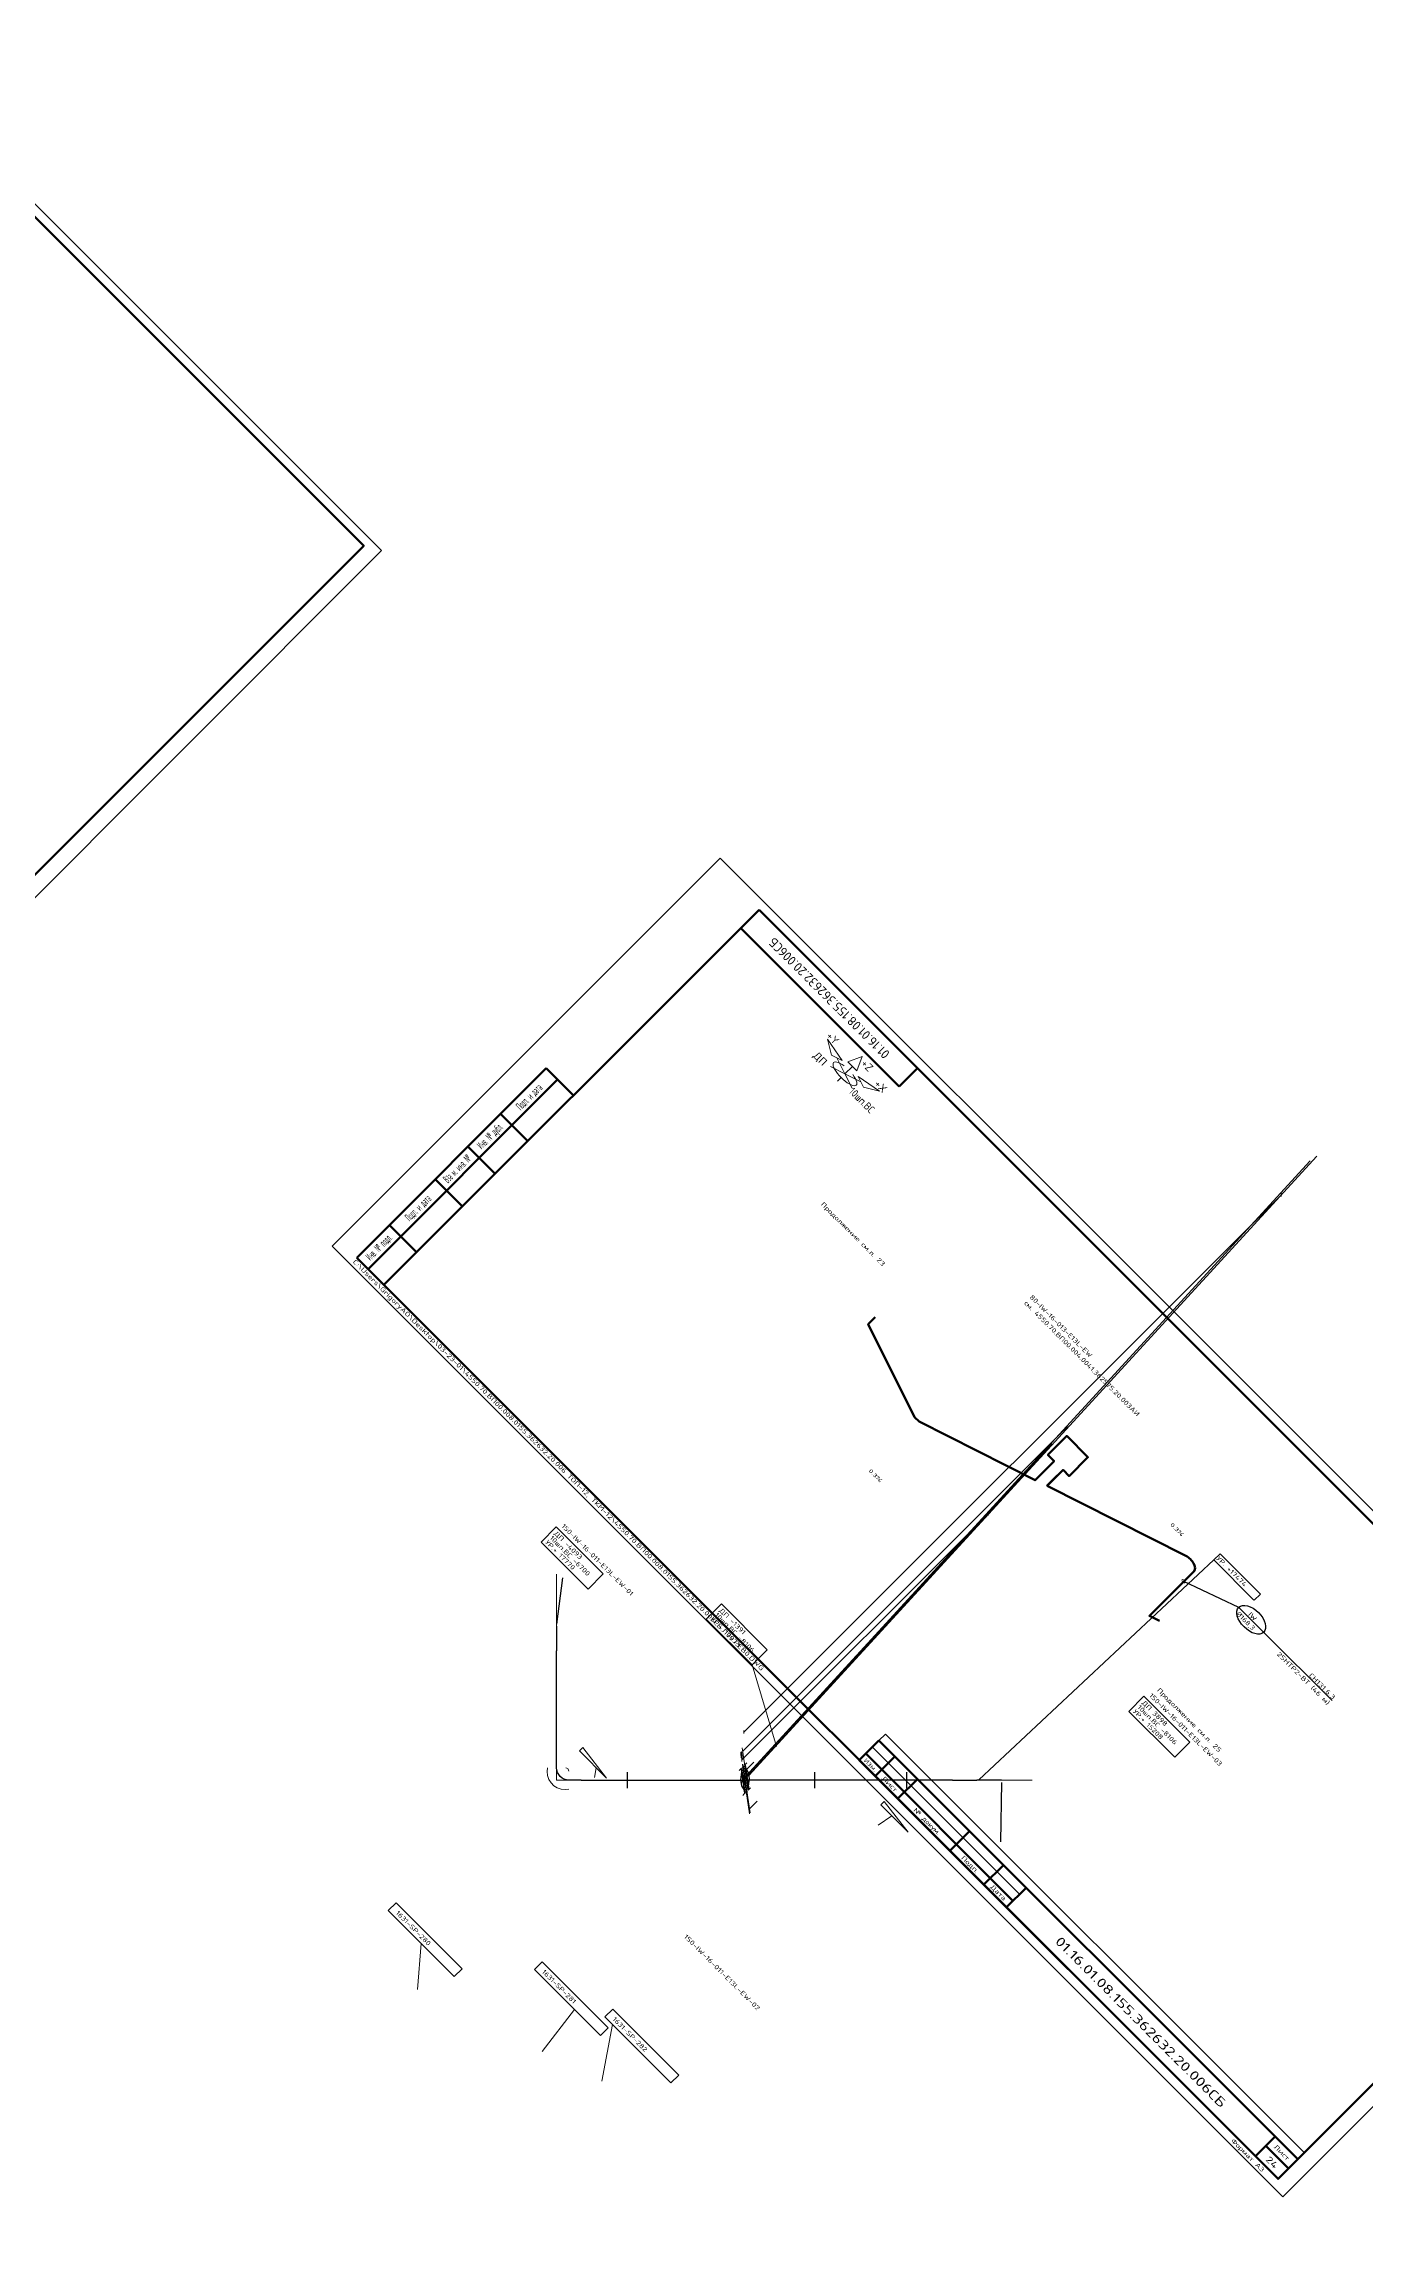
# Model space of a CAD drawing. Header units: millimetres. Extents: x -1501 to 8157, y -8271 to 1386.
# Drawn here: x 1002 to 1414, y -1939 to -1254 of the extents above; entities that cross this region are included whole.
import ezdxf
from ezdxf import colors
from ezdxf.entities.mleader import LeaderData, LeaderLine
from ezdxf.enums import TextEntityAlignment as Align
from ezdxf.math import Vec2, Vec3

# ---------------------------------------------------------------- set-up
doc = ezdxf.new("R2010")
doc.units = ezdxf.units.MM
doc.header["$MEASUREMENT"] = 0
for name, color, linetype, lineweight in [('--TEXT--', 7, 'Continuous', 25), ('OFORMLENIE', 7, 'Continuous', 25), ('подложка', 253, 'Continuous', 13), ('СН', 1, 'Continuous', 50)]:
    doc.layers.add(name, color=color, linetype=linetype, lineweight=lineweight)
doc.layers.add('непечат', color=2, linetype='Continuous', plot=False)
doc.layers.add('Построение', color=7, linetype='Continuous')
doc.styles.add('GOST 2.304', font='CS_Gost2304.shx')
doc.styles.add('GOST_2.304', font='CS_Gost2304.shx', dxfattribs={"height": 2.5})
doc.styles.add('GOST_2.304_07', font='CS_Gost2304.shx', dxfattribs={"width": 0.7})
doc.styles.add('GOST_2.304_09', font='CS_Gost2304.shx', dxfattribs={"width": 0.9})
doc.styles.add('Style-CS_Gost2304', font='CS_Gost2304.shx')
doc.styles.add('TNR_30', font='times.ttf', dxfattribs={"height": 3})

# ---------------------------------------------------------------- blocks, each defined once
blk = doc.blocks.new('TerminatorOpen_0.4')
at = {"color": 0, "linetype": 'ByBlock', "lineweight": -2}
for q in [(-1, 0.2), (-1, 0), (-1, -0.2)]:
    blk.add_line((0, 0), q, dxfattribs=at)
blk = doc.blocks.new('_DotSmall')
at = {"color": 0, "linetype": 'ByBlock', "const_width": 0.5}
blk.add_lwpolyline([(-0.0625, 0, 1), (0.0625, 0, 1)], format="xyb", close=True, dxfattribs=at)
blk = doc.blocks.new('*U21')
at = {"color": 0, "linetype": 'ByBlock', "lineweight": -2}
blk.add_lwpolyline([(420, 297), (0, 297), (0, 0), (420, 0)], close=True, dxfattribs=at)
at = {"color": 0, "linetype": 'ByBlock', "lineweight": 50}
blk.add_lwpolyline([(20, 292), (415, 292), (415, 5), (20, 5)], close=True, dxfattribs=at)
at = {"color": 0, "linetype": 'ByBlock', "lineweight": -2, "style": 'GOST_2.304'}
blk.add_text('Формат А3', height=2.5, dxfattribs=at).set_placement((410, 2.5), align=Align.MIDDLE_RIGHT)
at = {"color": 0, "linetype": 'ByBlock', "lineweight": -2, "insert": (8, 2.5), "char_height": 2.5, "attachment_point": 4, "style": 'GOST_2.304'}
blk.add_mtext('C:\\\\Users\\\\GrigoryAO\\\\Desktop\\\\03-23-01\\\\4550.70.ВП00.008.0155.362632.20.006 ТОП-12, ТКМ-12\\\\4550.70.ВП00.008.0155.362632.20.006СБ.Л00.РЕВ0.DWG', dxfattribs=at)
at = {"color": 0, "linetype": 'ByBlock', "lineweight": -2, "style": 'TNR_30'}
blk.add_attdef('ВЕРХНИЙ_НОМЕР_ЛИСТА', text='', height=3, dxfattribs=at).set_placement((410, 287), align=Align.MIDDLE_CENTER)
blk = doc.blocks.new('ST_Left')
at = {"color": 0, "linetype": 'ByBlock', "lineweight": 50}
for p, q in [((8, 150), (8, 5)), ((20, 150), (8, 150)), ((13, 5), (13, 150)), ((8, 115), (20, 115)), ((8, 90), (20, 90)), ((20, 65), (8, 65)), ((20, 30), (8, 30)), ((8, 5), (20, 5))]:
    blk.add_line(p, q, dxfattribs=at)
at = {"color": 0, "linetype": 'ByBlock', "lineweight": -2, "style": 'GOST_2.304'}
for s, p in [('Подп. и дата', (10.5, 132.5)), ('Инв. № дубл.', (10.5, 102.5)), ('Вза м. инв. №', (10.5, 77.5)), ('Подп. и дата', (10.5, 47.5)), ('Инв. № подл.', (10.5, 17.5))]:
    blk.add_text(s, height=2.5, rotation=90, dxfattribs=at).set_placement(p, align=Align.MIDDLE_CENTER)
at = {"color": 0, "linetype": 'ByBlock', "lineweight": -2, "style": 'GOST_2.304', "flags": 8}
for tag, p in [('ДУБЛ_ДАТА', (16.5, 141.25)), ('НОМЕР_ДУБЛ', (16.5, 102.5)), ('ВЗАМ_ИНВ', (16.5, 77.5)), ('ИНВ_ДАТА', (16.5, 56.25)), ('ИНВ_НОМЕР', (16.5, 17.5))]:
    blk.add_attdef(tag, text='', height=2.5, rotation=90, dxfattribs=at).set_placement(p, align=Align.MIDDLE_CENTER)
blk = doc.blocks.new('ST_2a_dyn')
at = {"color": 0, "linetype": 'ByBlock', "lineweight": 50, "extrusion": (0, 1, 0)}
for p, q in [((-185, 15), (0, 15)), ((-10, 8), (0, 8)), ((-185, 5), (-120, 5)), ((-185, 0), (0, 0))]:
    blk.add_line(p, q, dxfattribs=at)
at = {"color": 0, "linetype": 'ByBlock', "lineweight": 50, "extrusion": (1, 0, 0)}
for p, q in [((-185, 0), (-185, 15)), ((-178, 15), (-178, 0)), ((-168, 15), (-168, 0)), ((-145, 15), (-145, 0)), ((-130, 15), (-130, 0)), ((-120, 0), (-120, 15)), ((-10, 0), (-10, 15))]:
    blk.add_line(p, q, dxfattribs=at)
at = {"color": 0, "linetype": 'ByBlock', "lineweight": 50}
blk.add_line((0, 15), (0, 0), dxfattribs=at)
at = {"color": 0, "linetype": 'ByBlock', "lineweight": -2, "extrusion": (0, 1, 0)}
blk.add_line((-185, 10), (-120, 10), dxfattribs=at)
at = {"color": 0, "linetype": 'ByBlock', "lineweight": -2, "style": 'GOST_2.304'}
for s, p in [('Лист', (-5, 11.5)), ('Лист', (-173, 2.5)), ('Подп.', (-137.5, 2.5)), ('Дата', (-125, 2.5))]:
    blk.add_text(s, height=2.5, dxfattribs=at).set_placement(p, align=Align.MIDDLE_CENTER)
at = {"color": 0, "linetype": 'ByBlock', "lineweight": -2, "width": 0.9}
for s, style, p in [('Изм.', 'GOST_2.304', (-181.5, 2.5)), ('№ докум.', 'GOST_2.304_09', (-156.5, 2.5))]:
    blk.add_text(s, height=2.5, dxfattribs=dict(at, style=style)).set_placement(p, align=Align.MIDDLE_CENTER)
at = {"color": 0, "linetype": 'ByBlock', "lineweight": -2}
for tag, height, style, flags, p in [('ИЗМ_2', 2.5, 'GOST_2.304', 12, (-181.5, 12.5)), ('ЛИСТ_2', 2.5, 'GOST_2.304', 12, (-173, 12.5)), ('N_ДОК_2', 2.5, 'GOST_2.304_09', 12, (-156.5, 12.5)), ('ИЗМ_1', 2.5, 'GOST_2.304', 12, (-181.5, 7.5)), ('ЛИСТ_1', 2.5, 'GOST_2.304', 12, (-173, 7.5)), ('N_ДОК_1', 2.5, 'GOST_2.304_09', 12, (-156.5, 7.5)), ('ШИФР', 5, 'GOST_2.304', 4, (-65, 7.5)), ('LIST', 3.5, 'GOST_2.304', 4, (-5, 4))]:
    blk.add_attdef(tag, text='', height=height, dxfattribs=dict(at, style=style, flags=flags)).set_placement(p, align=Align.MIDDLE_CENTER)
at = {"color": 0, "linetype": 'ByBlock', "lineweight": -2, "style": 'GOST_2.304_07', "width": 0.7, "flags": 12}
for tag, p in [('ДАТА_2', (-125, 12.5)), ('ДАТА_1', (-125, 7.5))]:
    blk.add_attdef(tag, text='', height=2.5, dxfattribs=at).set_placement(p, align=Align.MIDDLE_CENTER)
blk = doc.blocks.new('ST_Top')
at = {"color": 0, "linetype": 'ByBlock', "lineweight": 50}
blk.add_line((70, 0), (70, -14), dxfattribs=at)
at = {"color": 0, "linetype": 'ByBlock', "lineweight": 50, "extrusion": (0, 1, 0)}
blk.add_line((0, -14), (70, -14), dxfattribs=at)
at = {"color": 0, "linetype": 'ByBlock', "lineweight": -2, "style": 'GOST_2.304', "width": 0.7, "flags": 4}
blk.add_attdef('ШИФР', text='', height=5, rotation=180, dxfattribs=at).set_placement((35, -7), align=Align.MIDDLE_CENTER)

msp = doc.modelspace()

# ---------------------------------------------------------------- hatches: boundary and pattern name
at = {"layer": 'подложка', "extrusion": (1, 3.92523e-17, 1.17757e-16)}
h = msp.add_hatch(color=252, dxfattribs=at)
edge = h.paths.add_edge_path()
edge.add_arc((-1748.56, -301.36), 1, -90, 270)
h = msp.add_hatch(color=252, dxfattribs=at)
edge = h.paths.add_edge_path()
edge.add_arc((-1756.22, -309.03), 1, 180, 540)
at = {"layer": 'подложка', "extrusion": (-1, -3.92523e-17, -1.17757e-16)}
msp.add_hatch(color=252, dxfattribs=at).paths.add_polyline_path([(1767.68, -310.46), (1773.44, -309.03), (1767.68, -307.59)])
h = msp.add_hatch(color=252, dxfattribs=at)
edge = h.paths.add_edge_path()
edge.add_arc((1788.98, -309.03), 1, 180, 540)
at = {"layer": 'подложка', "extrusion": (0.935841, 1.94289e-16, -0.352422)}
h = msp.add_hatch(color=252, dxfattribs=at)
edge = h.paths.add_edge_path()
edge.add_arc((-1794.41, 150.04), 1, -90, 270)
at = {"layer": 'подложка', "extrusion": (-1.96262e-16, -1, 3.92523e-17)}
h = msp.add_hatch(color=252, dxfattribs=at)
edge = h.paths.add_edge_path()
edge.add_arc((1169.59, -309.03), 1, 180, 540)
for points in [[(1193.42, -310.46), (1199.17, -309.03), (1193.42, -307.59)], [(1251.87, -310.46), (1257.63, -309.03), (1251.87, -307.59)]]:
    msp.add_hatch(color=252, dxfattribs=at).paths.add_polyline_path(points)
h = msp.add_hatch(color=252, dxfattribs=at)
edge = h.paths.add_edge_path()
edge.add_arc((1212.71, -309.03), 1, 180, 540)
at = {"layer": 'подложка', "extrusion": (-0.971431, -0.103053, 0.21378)}
h = msp.add_hatch(color=252, dxfattribs=at)
edge = h.paths.add_edge_path()
edge.add_arc((1916.13, -62.79), 1, 99.58233, 459.58233)
at = {"layer": 'подложка', "extrusion": (1.96262e-16, 1, -3.92523e-17)}
h = msp.add_hatch(color=252, dxfattribs=at)
edge = h.paths.add_edge_path()
edge.add_arc((-1228.04, -309.03), 1, 180, 540)
h = msp.add_hatch(color=252, dxfattribs=at)
edge = h.paths.add_edge_path()
edge.add_arc((-1285.54, -309.03), 1, 180, 540)
msp.add_hatch(color=252, dxfattribs=at).paths.add_polyline_path([(-1294.64, -335.48), (-1293.21, -341.23), (-1291.77, -335.48)])
at = {"layer": 'подложка', "extrusion": (-1.96262e-16, -1, 3.92523e-17)}
h = msp.add_hatch(color=252, dxfattribs=at)
edge = h.paths.add_edge_path()
edge.add_arc((1293.21, -316.69), 1, -90, 270)
at = {"layer": 'подложка', "extrusion": (1.96262e-16, 1, -3.92523e-17)}
h = msp.add_hatch(color=252, dxfattribs=at)
edge = h.paths.add_edge_path()
edge.add_arc((-1293.21, -350.35), 1, 90, 450)
at = {"layer": 'подложка', "extrusion": (-1.96262e-16, -1, 3.92523e-17)}
h = msp.add_hatch(color=252, dxfattribs=at)
edge = h.paths.add_edge_path()
edge.add_arc((1300.87, -358.02), 1, 180, 540)
at = {"layer": 'Построение', "linetype": 'Continuous', "lineweight": 30, "extrusion": (0.971431, 0.103053, -0.21378)}
h = msp.add_hatch(color=256, dxfattribs=at)
edge = h.paths.add_edge_path()
edge.add_arc((-1909.43, -57.61), 0.958, -99.58233, 260.41767)

# ---------------------------------------------------------------- linework, layer by layer
at = {"layer": '--TEXT--', "extrusion": (-0.57735, -0.57735, 0.57735)}
for p, q in [((1162.01, -1747.9, -300.61), (1163.88, -1733.49, -284.34)), ((1300.92, -1797.37, -358.7), (1300.53, -1815.93, -377.65))]:
    msp.add_line(p, q, dxfattribs=at)
msp.add_circle((2210.02, -457.18, -4.87), 5.51, dxfattribs=at)
at = {"layer": 'OFORMLENIE', "extrusion": (-0.57735, -0.57735, 0.57735)}
for q in [(1262.59, -1784.3, -521.7), (1395.49, -1913.11, -517.62)]:
    msp.add_line((1264.63, -1782.26, -517.62), q, dxfattribs=at)
at = {"layer": 'непечат', "color": 3, "extrusion": (-0.57735, -0.57735, 0.57735)}
msp.add_lwpolyline([(-1387.86, 992.34), (10962.33, 992.34), (10962.33, -1271.92), (-1387.86, -1271.92)], close=True, dxfattribs=at)
at = {"layer": 'подложка', "color": 252, "extrusion": (-0.57735, -0.57735, 0.57735)}
for p, q in [((1251.98, -1575.99, -340.86), (1247.48, -1573.74, -343.11)), ((1251.98, -1575.99, -340.86), (1249.48, -1570.99, -338.36)), ((1251.98, -1575.99, -340.86), (1254.32, -1573.66, -336.2)), ((1249.65, -1578.32, -345.53), (1250.82, -1577.16, -343.2)), ((1251.98, -1575.99, -340.86), (1254.23, -1580.49, -343.11)), ((1251.98, -1575.99, -340.86), (1256.98, -1578.49, -338.36)), ((1221.93, -1795.17, -276.18), (1399.35, -1601.75, -457.94)), ((1219.9, -1796.64, -308.55), (1397.32, -1603.22, -490.31)), ((1220.02, -1787.71, -281.23), (1321.52, -1686.22, -373.13)), ((1220.27, -1796.79, -284.48), (1316.74, -1691.62, -383.31)), ((1293.85, -1796.54, -308.27), (1367.17, -1727.87, -369.12)), ((1367.17, -1727.87, -369.12), (1369.15, -1725.91, -365.19)), ((1379.75, -1740.45, -369.12), (1367.17, -1727.87, -369.12)), ((1369.15, -1725.91, -365.19), (1381.75, -1738.51, -365.19)), ((1381.75, -1738.51, -365.19), (1379.78, -1740.48, -369.12)), ((1230.64, -1786.16, -283.8), (1222.98, -1760.66, -265.96)), ((1169.02, -1787.55, -304.81), (1170.1, -1786.46, -302.63)), ((1170.1, -1786.46, -302.63), (1177.5, -1796.03, -304.81)), ((1220.66, -1792.15, -280.49), (1219.86, -1786.6, -281.42)), ((1177.5, -1796.03, -304.81), (1169.02, -1787.55, -304.81)), ((1173.74, -1795.87, -308.41), (1174.26, -1792.79, -304.81)), ((1221.17, -1800.18, -282.02), (1222.17, -1807.16, -280.85)), ((1221.36, -1800, -281.09), (1222.33, -1806.83, -279.96)), ((1221.97, -1805.79, -281.08), (1224.51, -1803.26, -276.02)), ((1263.2, -1804.39, -287.59), (1264.28, -1803.3, -285.41)), ((1271.68, -1812.88, -287.59), (1263.2, -1804.39, -287.59)), ((1264.28, -1803.3, -285.41), (1271.68, -1812.88, -287.59)), ((1262.36, -1810.71, -293.28), (1266.6, -1807.8, -287.59)), ((1119.62, -1847.75, -226.17), (1118.51, -1862.02, -241.54)), ((1167.48, -1868.34, -198.9), (1157.4, -1881.45, -222.08)), ((1179.38, -1873.02, -191.68), (1176.03, -1890.66, -212.67))]:
    msp.add_line(p, q, dxfattribs=at)
at = {"layer": 'подложка', "color": 252, "extrusion": (-1, 5.55112e-17, -5.55112e-17)}
for p, q in [((1220.38, -1781.64, -310.46), (1388.24, -1613.86, -446.56)), ((1388.28, -1613.82, -446.6), (1388.28, -1613.32, -449.1)), ((1388.28, -1613.82, -446.6), (1388.28, -1613.82, -449.1)), ((1388.28, -1613.82, -446.6), (1388.28, -1614.32, -449.1)), ((1219.8, -1790.35, -307.68), (1296.68, -1713.49, -362.76)), ((1296.68, -1713.49, -362.76), (1296.68, -1712.99, -365.26)), ((1296.68, -1713.49, -362.76), (1296.68, -1713.49, -365.26)), ((1296.68, -1713.49, -362.76), (1296.68, -1713.99, -365.26)), ((1161.92, -1748.56, -309.03), (1161.92, -1732.31, -309.03)), ((1161.92, -1748.56, -301.36), (1161.92, -1732.31, -301.36)), ((1161.92, -1733.56, -306.53), (1161.92, -1733.56, -303.86)), ((1161.92, -1748.56, -309.03), (1161.92, -1748.56, -325.28)), ((1161.92, -1751.06, -324.03), (1161.92, -1794.14, -324.03)), ((1161.92, -1752, -305.42), (1161.92, -1751.38, -305.19)), ((1161.92, -1752.16, -305.58), (1161.92, -1752, -305.42)), ((1161.92, -1752.39, -306.2), (1161.92, -1752.16, -305.58)), ((1220.38, -1781.64, -312.96), (1220.38, -1781.14, -310.46)), ((1220.38, -1781.64, -312.96), (1220.38, -1781.64, -310.46)), ((1220.38, -1781.64, -312.96), (1220.38, -1782.14, -310.46)), ((1219.8, -1790.35, -310.18), (1219.8, -1789.85, -307.68)), ((1219.8, -1790.35, -310.18), (1219.8, -1790.35, -307.68)), ((1219.8, -1790.35, -310.18), (1219.8, -1790.85, -307.68)), ((1161.92, -1796.64, -309.03), (1161.92, -1796.64, -325.28))]:
    msp.add_line(p, q, dxfattribs=at)
at = {"layer": 'подложка', "color": 252, "extrusion": (-0.935841, 0, 0.352422)}
for p, q in [((1318.2, -1701.42, -389.48), (1314.95, -1704.64, -398.11)), ((1223.57, -1791.06, -300.54), (1220.49, -1794.11, -308.73))]:
    msp.add_line(p, q, dxfattribs=at)
at = {"layer": 'подложка', "color": 252, "extrusion": (1, -5.55112e-17, 5.55112e-17)}
for p, q in [((1161.92, -1745.73, -307.62), (1161.92, -1745.6, -306.39)), ((1161.92, -1745.6, -306.39), (1161.92, -1745.73, -305.19)), ((1161.92, -1746.14, -308.8), (1161.92, -1745.73, -307.62)), ((1161.92, -1745.73, -301.36), (1161.92, -1745.73, -305.19)), ((1161.92, -1745.73, -301.36), (1161.92, -1745.73, -291.78)), ((1161.92, -1746.81, -309.88), (1161.92, -1746.14, -308.8)), ((1161.92, -1747.7, -310.78), (1161.92, -1746.81, -309.88)), ((1161.92, -1748.78, -311.44), (1161.92, -1747.7, -310.78)), ((1161.92, -1749.97, -311.85), (1161.92, -1748.78, -311.44)), ((1161.92, -1751.19, -311.98), (1161.92, -1749.97, -311.85)), ((1161.92, -1752.39, -311.85), (1161.92, -1751.19, -311.98)), ((1161.92, -1751.38, -301.36), (1161.92, -1751.38, -305.19)), ((1161.92, -1751.38, -301.36), (1161.92, -1751.38, -291.78)), ((1290.38, -1796.64, -316.69), (1290.38, -1796.64, -312.86)), ((1290.38, -1796.64, -316.69), (1290.38, -1796.64, -350.35)), ((1290.38, -1796.64, -350.35), (1290.38, -1796.64, -354.19)), ((1296.03, -1796.64, -316.69), (1296.03, -1796.64, -312.86)), ((1296.03, -1796.64, -316.69), (1296.03, -1796.64, -350.35)), ((1296.03, -1796.64, -350.35), (1296.03, -1796.64, -354.19))]:
    msp.add_line(p, q, dxfattribs=at)
at = {"layer": 'подложка', "color": 252}
for p, q in [((1161.92, -1748.56, -301.36), (1161.92, -1748.56, -291.78)), ((1161.92, -1756.22, -311.85), (1161.92, -1752.39, -311.85)), ((1161.92, -1756.22, -306.2), (1161.92, -1752.39, -306.2)), ((1161.92, -1788.98, -306.2), (1161.92, -1756.22, -306.2)), ((1161.92, -1788.98, -311.85), (1161.92, -1756.22, -311.85)), ((1159.09, -1792.81, -309.03), (1158.96, -1794.01, -309.03)), ((1161.92, -1788.98, -311.85), (1161.92, -1792.81, -311.85)), ((1161.92, -1788.98, -306.2), (1161.92, -1792.81, -306.2)), ((1164.75, -1792.81, -309.03), (1165.37, -1793.04, -309.03)), ((1165.37, -1793.04, -309.03), (1165.53, -1793.2, -309.03)), ((1165.53, -1793.2, -309.03), (1165.75, -1793.82, -309.03)), ((1158.96, -1794.01, -309.03), (1159.1, -1795.23, -309.03)), ((1159.1, -1795.23, -309.03), (1159.5, -1796.42, -309.03)), ((1159.5, -1796.42, -309.03), (1160.17, -1797.5, -309.03)), ((1160.17, -1797.5, -309.03), (1161.07, -1798.4, -309.03)), ((1161.07, -1798.4, -309.03), (1162.14, -1799.06, -309.03)), ((1162.14, -1799.06, -309.03), (1163.33, -1799.47, -309.03)), ((1163.33, -1799.47, -309.03), (1164.56, -1799.6, -309.03)), ((1164.56, -1799.6, -309.03), (1165.75, -1799.47, -309.03)), ((1169.59, -1796.64, -311.85), (1165.75, -1796.64, -311.85)), ((1169.59, -1796.64, -306.2), (1165.75, -1796.64, -306.2)), ((1169.59, -1796.64, -306.2), (1212.71, -1796.64, -306.2)), ((1169.59, -1796.64, -311.85), (1212.71, -1796.64, -311.85)), ((1212.71, -1796.64, -306.2), (1217.96, -1796.64, -306.2)), ((1212.71, -1796.64, -311.85), (1220.38, -1796.64, -311.85)), ((1228.04, -1796.64, -311.85), (1220.38, -1796.64, -311.85)), ((1228.04, -1796.64, -306.2), (1222.94, -1796.64, -306.2)), ((1285.54, -1796.64, -306.2), (1228.04, -1796.64, -306.2)), ((1285.54, -1796.64, -311.85), (1228.04, -1796.64, -311.85)), ((1285.54, -1796.64, -306.2), (1289.37, -1796.64, -306.2)), ((1285.54, -1796.64, -311.85), (1289.37, -1796.64, -311.85)), ((1300.87, -1796.64, -360.85), (1297.04, -1796.64, -360.85)), ((1300.87, -1796.64, -355.19), (1297.04, -1796.64, -355.19)), ((1300.87, -1796.64, -358.02), (1310.46, -1796.64, -358.02)), ((1300.87, -1796.64, -355.19), (1310.46, -1796.64, -355.19)), ((1300.87, -1796.64, -360.85), (1310.46, -1796.64, -360.85))]:
    msp.add_line(p, q, dxfattribs=at)
at = {"layer": 'подложка', "color": 252, "extrusion": (-0.971431, -0.103053, 0.21378)}
for p, q in [((1219.33, -1793.26, -287.06), (1218.98, -1793.61, -288.83)), ((1219.71, -1792.89, -285.13), (1219.33, -1793.26, -287.06)), ((1220.46, -1792.15, -281.36), (1219.88, -1792.72, -284.29)), ((1220.63, -1791.99, -280.52), (1221.02, -1791.61, -278.59)), ((1221.02, -1791.61, -278.59), (1221.37, -1791.27, -276.83)), ((1221.58, -1799.96, -280.06), (1221, -1800.54, -282.99)), ((1221.75, -1799.8, -279.22), (1222.13, -1799.42, -277.29)), ((1222.13, -1799.42, -277.29), (1222.48, -1799.08, -275.53)), ((1220.44, -1801.08, -285.76), (1220.09, -1801.42, -287.52)), ((1220.83, -1800.7, -283.83), (1220.44, -1801.08, -285.76))]:
    msp.add_line(p, q, dxfattribs=at)
at = {"layer": 'подложка', "color": 252, "extrusion": (-5.55112e-17, -1, 5.55112e-17)}
for p, q in [((1161.92, -1796.64, -309.03), (1161.92, -1796.64, -332.28)), ((1161.92, -1796.64, -309.03), (1161.92, -1796.64, -325.28)), ((1161.92, -1796.64, -309.03), (1161.92, -1796.64, -318.28)), ((1164.42, -1796.64, -331.03), (1290.71, -1796.64, -331.03)), ((1164.42, -1796.64, -324.03), (1217.88, -1796.64, -324.03)), ((1164.42, -1796.64, -317.03), (1181.46, -1796.64, -317.03)), ((1183.96, -1796.64, -309.03), (1183.96, -1796.64, -318.28)), ((1220.38, -1796.64, -309.03), (1220.38, -1796.64, -325.28)), ((1220.38, -1796.64, -309.03), (1220.38, -1796.64, -325.28)), ((1222.88, -1796.64, -324.03), (1290.71, -1796.64, -324.03)), ((1242.42, -1796.64, -309.03), (1242.42, -1796.64, -318.28)), ((1244.92, -1796.64, -317.03), (1268.67, -1796.64, -317.03)), ((1271.17, -1796.64, -309.03), (1271.17, -1796.64, -318.28)), ((1271.17, -1796.64, -309.03), (1271.17, -1796.64, -318.28)), ((1273.67, -1796.64, -317.03), (1290.71, -1796.64, -317.03)), ((1290.49, -1796.64, -306.55), (1289.37, -1796.64, -306.2)), ((1290.22, -1796.64, -311.38), (1289.37, -1796.64, -311.85)), ((1290.85, -1796.64, -312.01), (1290.22, -1796.64, -311.38)), ((1290.38, -1796.64, -312.86), (1290.85, -1796.64, -312.01)), ((1290.38, -1796.64, -354.19), (1290.73, -1796.64, -355.3)), ((1291.48, -1796.64, -307.07), (1290.49, -1796.64, -306.55)), ((1290.73, -1796.64, -355.3), (1291.25, -1796.64, -356.3)), ((1291.25, -1796.64, -356.3), (1291.87, -1796.64, -357.17)), ((1292.35, -1796.64, -307.69), (1291.48, -1796.64, -307.07)), ((1291.87, -1796.64, -357.17), (1292.56, -1796.64, -357.95)), ((1293.13, -1796.64, -308.38), (1292.35, -1796.64, -307.69)), ((1292.56, -1796.64, -357.95), (1293.28, -1796.64, -358.67)), ((1293.85, -1796.64, -309.1), (1293.13, -1796.64, -308.38)), ((1293.21, -1796.64, -309.03), (1293.21, -1796.64, -332.28)), ((1293.21, -1796.64, -309.03), (1293.21, -1796.64, -325.28)), ((1293.21, -1796.64, -309.03), (1293.21, -1796.64, -318.28)), ((1293.21, -1796.64, -358.02), (1309.46, -1796.64, -358.02)), ((1293.21, -1796.64, -309.03), (1309.46, -1796.64, -309.03)), ((1293.21, -1796.64, -358.02), (1293.21, -1796.64, -374.27)), ((1293.28, -1796.64, -358.67), (1294.06, -1796.64, -359.35)), ((1294.54, -1796.64, -309.88), (1293.85, -1796.64, -309.1)), ((1294.06, -1796.64, -359.35), (1294.93, -1796.64, -359.98)), ((1295.16, -1796.64, -310.75), (1294.54, -1796.64, -309.88)), ((1294.93, -1796.64, -359.98), (1295.93, -1796.64, -360.5)), ((1295.68, -1796.64, -311.75), (1295.16, -1796.64, -310.75)), ((1296.03, -1796.64, -354.19), (1295.56, -1796.64, -355.04)), ((1295.56, -1796.64, -355.04), (1296.19, -1796.64, -355.66)), ((1296.03, -1796.64, -312.86), (1295.68, -1796.64, -311.75)), ((1295.71, -1796.64, -373.02), (1298.37, -1796.64, -373.02)), ((1295.93, -1796.64, -360.5), (1297.04, -1796.64, -360.85)), ((1296.19, -1796.64, -355.66), (1297.04, -1796.64, -355.19)), ((1300.87, -1796.64, -358.02), (1300.87, -1796.64, -374.27)), ((1308.21, -1796.64, -355.52), (1308.21, -1796.64, -311.53))]:
    msp.add_line(p, q, dxfattribs=at)
at = {"layer": 'подложка', "color": 252, "extrusion": (-1, 5.55112e-17, -5.55112e-17), "elevation": -1161.92, "flags": 128}
for points in [[(1768.46, -310.27), (1773.44, -309.03), (1767.68, -307.59), (1767.68, -310.46)], [(1767.68, -310.46), (1773.44, -309.03), (1767.68, -307.59), (1767.68, -310.02)]]:
    msp.add_lwpolyline(points, dxfattribs=at)
at = {"layer": 'подложка', "color": 252, "extrusion": (-5.55112e-17, -1, 5.55112e-17), "elevation": 1796.64, "flags": 128}
for points in [[(1194.2, -310.27), (1199.17, -309.03), (1193.42, -307.59), (1193.42, -310.46)], [(1193.42, -310.46), (1199.17, -309.03), (1193.42, -307.59), (1193.42, -310.02)], [(1252.65, -310.27), (1257.63, -309.03), (1251.87, -307.59), (1251.87, -310.46)], [(1251.87, -310.46), (1257.63, -309.03), (1251.87, -307.59), (1251.87, -310.02)]]:
    msp.add_lwpolyline(points, dxfattribs=at)
at = {"layer": 'подложка', "color": 252, "extrusion": (5.55112e-17, 1, -5.55112e-17), "elevation": -1796.64, "flags": 128}
for points in [[(-1294.45, -336.26), (-1293.21, -341.23), (-1291.77, -335.48), (-1294.64, -335.48)], [(-1294.64, -335.48), (-1293.21, -341.23), (-1291.77, -335.48), (-1294.2, -335.48)]]:
    msp.add_lwpolyline(points, dxfattribs=at)
at = {"layer": 'подложка', "color": 252, "extrusion": (-0.57735, -0.57735, 0.57735)}
msp.add_ellipse((1251.98, -1575.99, -340.86), major_axis=(-3.54, 3.54), ratio=0.57735, start_param=5.105088, end_param=10.602875, dxfattribs=at)
at = {"layer": 'подложка', "color": 252, "extrusion": (-1, 5.55112e-17, -5.55112e-17)}
msp.add_solid([(1767.68, -310.46, -1161.92), (1773.44, -309.03, -1161.92), (1767.68, -307.59, -1161.92)], dxfattribs=at)
at = {"layer": 'подложка', "color": 252, "extrusion": (-5.55112e-17, -1, 5.55112e-17)}
for points in [[(1193.42, -310.46, 1796.64), (1199.17, -309.03, 1796.64), (1193.42, -307.59, 1796.64)], [(1251.87, -310.46, 1796.64), (1257.63, -309.03, 1796.64), (1251.87, -307.59, 1796.64)]]:
    msp.add_solid(points, dxfattribs=at)
at = {"layer": 'подложка', "color": 252, "extrusion": (5.55112e-17, 1, -5.55112e-17)}
msp.add_solid([(-1294.64, -335.48, -1796.64), (-1293.21, -341.23, -1796.64), (-1291.77, -335.48, -1796.64)], dxfattribs=at)
at = {"layer": 'подложка', "color": 252}
for points in [[(1246.57, -1565.16, -335.45), (1251.15, -1571.82, -337.53), (1247.82, -1570.16, -339.2)], [(1257.38, -1570.6, -330.07), (1252.9, -1572.24, -336.2), (1255.73, -1575.07, -336.2)], [(1262.82, -1581.41, -335.45), (1256.15, -1576.82, -337.53), (1257.82, -1580.16, -339.2)], [(1161.79, -1717.55, -270.48), (1176.5, -1732.25, -270.48), (1171.76, -1736.99, -279.95), (1157.06, -1722.28, -279.95)], [(1213.38, -1741.59, -256.49), (1227.72, -1755.92, -256.49), (1222.98, -1760.66, -265.96), (1208.65, -1746.32, -265.96)], [(1161.92, -1767.68, -310.46), (1161.92, -1773.44, -309.03), (1161.92, -1767.68, -307.59)], [(1345.39, -1770.44, -433.49), (1359.72, -1784.77, -433.49), (1354.98, -1789.51, -442.96), (1340.65, -1775.18, -442.96)], [(1193.42, -1796.64, -310.46), (1199.17, -1796.64, -309.03), (1193.42, -1796.64, -307.59)], [(1251.87, -1796.64, -310.46), (1257.63, -1796.64, -309.03), (1251.87, -1796.64, -307.59)], [(1294.64, -1796.64, -335.48), (1293.21, -1796.64, -341.23), (1291.77, -1796.64, -335.48)], [(1111.76, -1835, -221.27), (1132.37, -1855.61, -221.27), (1129.92, -1858.06, -226.17), (1109.31, -1837.44, -226.17)], [(1157.42, -1853.39, -194), (1178.03, -1874, -194), (1175.58, -1876.45, -198.9), (1154.97, -1855.83, -198.9)], [(1179.44, -1868.18, -186.78), (1200.05, -1888.79, -186.78), (1197.6, -1891.24, -191.68), (1176.99, -1870.63, -191.68)]]:
    msp.add_3dface(points, dxfattribs=at)
at = {"layer": 'Построение', "linetype": 'Continuous', "lineweight": 30}
for p, q in [((1161.92, -1788.98, -309.03), (1161.92, -1756.22, -309.03)), ((1169.59, -1796.64, -309.03), (1212.71, -1796.64, -309.03)), ((1222.61, -1794.41, -300.09), (1219.53, -1797.51, -288.17)), ((1285.54, -1796.64, -309.03), (1228.04, -1796.64, -309.03)), ((1293.21, -1796.64, -316.69), (1293.21, -1796.64, -350.35))]:
    msp.add_line(p, q, dxfattribs=at)
at = {"layer": 'Построение', "linetype": 'Continuous', "lineweight": 30, "extrusion": (0.971431, 0.103053, -0.21378)}
msp.add_line((1220.2, -1792.6, -282.8), (1220.06, -1791.66, -282.96), dxfattribs=at)
at = {"layer": 'Построение', "linetype": 'Continuous', "lineweight": 30, "extrusion": (-1, 5.55112e-17, -5.55112e-17)}
for p, q in [((1183.96, -1794.14, -310.53), (1183.96, -1799.14, -310.53)), ((1242.42, -1794.14, -310.53), (1242.42, -1799.14, -310.53)), ((1271.17, -1794.14, -310.53), (1271.17, -1799.14, -310.53))]:
    msp.add_line(p, q, dxfattribs=at)
at = {"layer": 'Построение', "lineweight": 30, "extrusion": (-5.55112e-17, -1, 5.55112e-17)}
for p, q in [((1212.71, -1796.64, -309.03), (1220.38, -1796.64, -309.03)), ((1220.38, -1796.64, -309.03), (1222.61, -1794.41, -300.09))]:
    msp.add_line(p, q, dxfattribs=at)
at = {"layer": 'Построение', "extrusion": (-5.55112e-17, -1, 5.55112e-17)}
msp.add_line((1228.04, -1796.64, -309.03), (1220.38, -1796.64, -309.03), dxfattribs=at)
at = {"layer": 'Построение', "linetype": 'Continuous', "lineweight": 30, "extrusion": (-1, 5.55112e-17, -5.55112e-17), "elevation": -1161.92, "flags": 128}
msp.add_lwpolyline([(1748.56, -301.36), (1748.56, -305.19, 0.414227), (1752.39, -309.03), (1756.22, -309.03)], format="xyb", dxfattribs=at)
at = {"layer": 'Построение', "linetype": 'Continuous', "lineweight": 30, "elevation": -309.03, "flags": 128}
msp.add_lwpolyline([(1169.59, -1796.64), (1165.75, -1796.64, -0.414227), (1161.92, -1792.81), (1161.92, -1788.98)], format="xyb", dxfattribs=at)
at = {"layer": 'Построение', "linetype": 'Continuous', "lineweight": 30, "extrusion": (-0.971431, -0.103053, 0.21378), "elevation": -1061.06, "flags": 128}
for points in [[(1911.7, -53.83), (1913.12, -50.67), (1915, -50.35), (1917.37, -52.87)], [(1912.82, -60.44), (1915.19, -62.95), (1917.08, -62.63), (1918.49, -59.48)]]:
    msp.add_lwpolyline(points, dxfattribs=at)
at = {"layer": 'Построение', "linetype": 'Continuous', "lineweight": 30, "extrusion": (5.55112e-17, 1, -5.55112e-17), "elevation": -1796.64, "flags": 128}
for points in [[(-1285.54, -309.03), (-1289.37, -309.03, 0.414227), (-1293.21, -312.86), (-1293.21, -316.69)], [(-1300.87, -358.02), (-1297.04, -358.02, 0.414227), (-1293.21, -354.19), (-1293.21, -350.35)]]:
    msp.add_lwpolyline(points, format="xyb", dxfattribs=at)
at = {"layer": 'Построение', "linetype": 'Continuous', "lineweight": 30, "extrusion": (0.971431, 0.103053, -0.21378)}
msp.add_circle((-1907.54, -57.93, 1061.06), 0.958, dxfattribs=at)
at = {"layer": 'Построение', "linetype": 'Continuous', "lineweight": 30, "extrusion": (1, -1.66533e-16, 1.11022e-16)}
for centre in [(1183.96, -1796.64, -313.03), (1242.42, -1796.64, -313.03), (1271.17, -1796.64, -313.03)]:
    msp.add_ellipse(centre, major_axis=(0, 0, -5.5), ratio=0.363636, start_param=1.942965, end_param=4.34022, dxfattribs=at)
at = {"layer": 'Построение', "linetype": 'Continuous', "lineweight": 30}
for points in [[(1219.74, -1793.05, -285.11), (1219.55, -1793.23, -286.03), (1220.62, -1800.72, -284.78), (1220.8, -1800.54, -283.86)], [(1220.29, -1792.51, -282.34), (1220.1, -1792.69, -283.26), (1221.17, -1800.18, -282.02), (1221.36, -1800, -281.09)], [(1220.66, -1792.15, -280.49), (1220.84, -1791.97, -279.57), (1221.91, -1799.46, -278.32), (1221.72, -1799.64, -279.25)], [(1220.85, -1796.64, -308.55), (1219.9, -1796.64, -308.55), (1219.9, -1796.64, -309.5), (1220.85, -1796.64, -309.5)], [(1220.47, -1798.2, -284.25), (1220.84, -1797.84, -282.4), (1220.44, -1795.03, -282.87), (1220.07, -1795.39, -284.72)], [(1221.39, -1797.3, -279.64), (1221.02, -1797.66, -281.48), (1220.62, -1794.85, -281.95), (1220.99, -1794.49, -280.1)]]:
    msp.add_3dface(points, dxfattribs=at)
at = {"layer": 'СН', "extrusion": (-0.57735, -0.57735, 0.57735), "elevation": -4.87}
msp.add_lwpolyline([(2060.15, -485.32), (2060.15, -490.64), (2090.91, -508.39), (2092.93, -508.39), (2131.45, -486.53), (2131.45, -471.9), (2128.69, -471.9), (2128.69, -457.43), (2138.05, -457.43), (2138.05, -471.84), (2135.36, -471.84), (2135.36, -483.92), (2181.5, -457.69, -0.543853), (2186.69, -460.39), (2186.69, -494.61), (2190.07, -492.68)], format="xyb", dxfattribs=at)

# ---------------------------------------------------------------- block references
at = {"layer": 'OFORMLENIE', "extrusion": (-0.57735, -0.57735, 0.57735)}
for name, p in [('*U21', (1361.73, -670.91)), ('*U21', (1924.48, -658.96)), ('ST_Left', (1924.48, -658.96))]:
    msp.add_blockref(name, p, dxfattribs=at)
ref = msp.add_blockref('ST_Top', (1944.48, -366.96), dxfattribs=at)
ref.add_attrib('ШИФР', '01.16.01.08.155.362632.20.006СБ', dxfattribs={"layer": '0', "color": 0, "linetype": 'ByBlock', "lineweight": -2, "extrusion": (-0.57735, -0.57735, 0.57735), "height": 5, "rotation": 180, "style": 'GOST_2.304', "width": 0.7}).set_placement((1979.48, -373.96), align=Align.MIDDLE_CENTER)
ref = msp.add_blockref('ST_2a_dyn', (2339.48, -653.96), dxfattribs=at)
ref.add_attrib('LIST', '24', dxfattribs={"layer": '0', "color": 0, "linetype": 'ByBlock', "lineweight": -2, "extrusion": (-0.57735, -0.57735, 0.57735), "height": 3.5, "style": 'GOST_2.304'}).set_placement((2334.48, -649.96), align=Align.MIDDLE_CENTER)
ref.add_attrib('ШИФР', '01.16.01.08.155.362632.20.006СБ', dxfattribs={"layer": '0', "color": 0, "linetype": 'ByBlock', "lineweight": -2, "extrusion": (-0.57735, -0.57735, 0.57735), "height": 5, "style": 'GOST_2.304'}).set_placement((2274.48, -646.46), align=Align.MIDDLE_CENTER)
at = {"layer": 'подложка', "color": 252, "extrusion": (-1, 5.55112e-17, -5.55112e-17)}
for p, xscale, yscale, zscale, rotation in [((1733.56, -309.03, -1161.92), 2.5, 2.5, 2.5, 269.9999999999999), ((1733.56, -301.36, -1161.92), 2.5, 2.5, 2.5, 89.99999999999997), ((1748.56, -324.03, -1161.92), 2.500000000000001, 2.500000000000001, 2.500000000000001, 180)]:
    msp.add_blockref('TerminatorOpen_0.4', p, dxfattribs=dict(at, xscale=xscale, yscale=yscale, zscale=zscale, rotation=rotation))
at = {"layer": 'подложка', "color": 252, "extrusion": (-1, 5.55112e-17, -5.55112e-17), "xscale": 2.500000000000001, "yscale": 2.500000000000001, "zscale": 2.500000000000001}
msp.add_blockref('TerminatorOpen_0.4', (1796.64, -324.03, -1161.92), dxfattribs=at)
at = {"layer": 'подложка', "color": 252, "extrusion": (-5.55112e-17, -1, 5.55112e-17)}
for p, xscale, yscale, zscale, rotation in [((1161.92, -331.03, 1796.64), 2.5, 2.5, 2.5, 180), ((1161.92, -324.03, 1796.64), 2.5, 2.5, 2.5, 180), ((1161.92, -317.03, 1796.64), 2.5, 2.5, 2.5, 180), ((1220.38, -324.03, 1796.64), 2.5, 2.5, 2.5, 180), ((1242.42, -317.03, 1796.64), 2.5, 2.5, 2.5, 180), ((1271.17, -317.03, 1796.64), 2.5, 2.5, 2.5, 180), ((1293.21, -373.02, 1796.64), 2.5, 2.5, 2.5, 180), ((1308.21, -358.02, 1796.64), 2.499999999999999, 2.499999999999999, 2.499999999999999, 270), ((1308.21, -309.03, 1796.64), 2.499999999999999, 2.499999999999999, 2.499999999999999, 90)]:
    msp.add_blockref('TerminatorOpen_0.4', p, dxfattribs=dict(at, xscale=xscale, yscale=yscale, zscale=zscale, rotation=rotation))
at = {"layer": 'подложка', "color": 252, "extrusion": (-5.55112e-17, -1, 5.55112e-17), "xscale": 2.5, "yscale": 2.5, "zscale": 2.5}
for p in [(1183.96, -317.03, 1796.64), (1220.38, -324.03, 1796.64), (1271.17, -317.03, 1796.64), (1293.21, -331.03, 1796.64), (1293.21, -324.03, 1796.64), (1293.21, -317.03, 1796.64), (1300.87, -373.02, 1796.64)]:
    msp.add_blockref('TerminatorOpen_0.4', p, dxfattribs=at)

# ---------------------------------------------------------------- texts
at = {"layer": '--TEXT--', "extrusion": (-0.57735, -0.57735, 0.57735), "style": 'GOST 2.304', "width": 0.9}
msp.add_text('%%C168,3', height=2.5, rotation=360, dxfattribs=at).set_placement((2205.41, -460.98, -4.87))
at = {"layer": '--TEXT--', "extrusion": (-0.57735, -0.57735, 0.57735), "style": 'GOST 2.304'}
msp.add_text('IW', height=2.5, rotation=360, dxfattribs=at).set_placement((2208.16, -456.61, -4.87))
at = {"layer": '--TEXT--', "extrusion": (-0.57735, -0.57735, 0.57735), "char_height": 2.5, "width": 44.9268, "attachment_point": 1, "text_direction": (0.707107, -0.707107, 0), "style": 'GOST 2.304'}
for s, insert in [('Продолжение см.л. 23', (1245.31, -1615.84, -378.95)), ('Продолжение см.л. 25', (1350.33, -1767.65, -425.75))]:
    msp.add_mtext(s, dxfattribs=dict(at, insert=insert))
at = {"layer": 'OFORMLENIE', "extrusion": (-0.57735, -0.57735, 0.57735), "style": 'GOST 2.304'}
msp.add_text('150-IW-16-011-E13L-EW-02', height=2.5, rotation=360, dxfattribs=at).set_placement((2154.72, -636.73, 106.74), align=Align.MIDDLE_LEFT)
at = {"layer": 'подложка', "color": 252, "extrusion": (-0.57735, -0.57735, 0.57735), "style": 'Style-CS_Gost2304'}
for s, width, p in [('+Y', 0.75, (1987.18, -399.59, -9.73)), ('ДП', 0.75, (1988.68, -412.21, -9.73)), ('+Z', 0.75, (2000.93, -396.84, -9.73)), ('10шп.ВС', 0.628788, (2004.43, -412.21, -9.73))]:
    msp.add_text(s, height=4.125, dxfattribs=dict(at, width=width)).set_placement(p, align=Align.TOP_LEFT)
at = {"layer": 'подложка', "color": 252, "extrusion": (-0.57735, -0.57735, 0.57735), "style": 'Style-CS_Gost2304', "width": 0.75}
msp.add_text('+X', height=4.125, dxfattribs=at).set_placement((2012.32, -399.59, -9.73), align=Align.TOP_RIGHT)
at = {"layer": 'подложка', "color": 252, "extrusion": (-0.57735, -0.57735, 0.57735), "style": 'Style-CS_Gost2304', "width": 0.875}
for s, p in [('см. 4550.70.ВП00.004.0041.362575.20.003АИ', (2089.95, -423.21, -4.87)), ('80-IW-16-013-E13L-EW', (2089.82, -418.85, -4.87)), ('УР. +17474', (2188.86, -447.42, -4.87))]:
    msp.add_text(s, height=2.5, rotation=360, dxfattribs=at).set_placement(p)
at = {"layer": 'подложка', "color": 252, "extrusion": (-0.57735, -0.57735, 0.57735), "style": 'GOST_2.304'}
for p in [(2092.63, -497.69, 29.84), (2171.13, -452.06, -4.87)]:
    msp.add_text('0.3%%%', height=2, rotation=360, dxfattribs=at).set_placement(p)
at = {"layer": 'подложка', "color": 252, "extrusion": (-0.57735, -0.57735, 0.57735), "style": 'Style-CS_Gost2304', "width": 0.875}
for s, p in [('150-IW-16-011-E13L-EW-01', (2037, -444.53, 164.7)), ('УР.+ 17770', (2037, -456.93, 164.7)), ('10шп.ВС -6700', (2037, -453.53, 164.7)), ('ДП -4093', (2037, -450.13, 164.7)), ('УР.+ 17973', (2090.48, -434.26, 156.88)), ('10шп.ВС -8106', (2090.48, -430.86, 156.88)), ('ДП -1391', (2090.48, -427.46, 156.88)), ('ДП 3898', (2204.22, -529.87, -4.87)), ('150-IW-16-011-E13L-EW-03', (2204.22, -524.27, -4.87)), ('УР.+ 15208', (2204.22, -536.67, -4.87)), ('10шп.ВС -8106', (2204.22, -533.27, -4.87)), ('1631-SP-280', (2085.84, -478.99, 289.81)), ('1631-SP-281', (2131.13, -445.59, 289.81)), ('1631-SP-282', (2157.16, -436.74, 289.81))]:
    msp.add_text(s, height=2.5, rotation=360, dxfattribs=at).set_placement(p, align=Align.MIDDLE_LEFT)
at = {"layer": 'подложка', "color": 252, "extrusion": (-1, 5.55112e-17, -5.55112e-17), "style": 'GOST_2.304'}
for s, p in [('487', (1780.33, -299.15, -1220.38)), ('334', (1788.59, -300.07, -1220.38))]:
    msp.add_text(s, height=2.5, rotation=90, dxfattribs=at).set_placement(p)
at = {"layer": 'подложка', "color": 252, "extrusion": (-1, 0, -5.55112e-17), "style": 'GOST_2.304'}
for s, p in [('110', (1777.27, -286.55, -1229.5)), ('35', (1790.51, -292.66, -1236.06))]:
    msp.add_text(s, height=2.5, rotation=90, dxfattribs=at).set_placement(p)
at = {"layer": 'подложка', "color": 252, "extrusion": (-1, 5.55112e-17, -5.55112e-17), "char_height": 2.5, "attachment_point": 5, "style": 'GOST_2.304'}
for s, insert, text_direction in [('\\A1;229', (1161.92, -1730.43, -304.32), (0, 0, 1)), ('\\A1;1407', (1161.92, -1773.48, -320.9), (0, -1, 0))]:
    msp.add_mtext(s, dxfattribs=dict(at, insert=insert, text_direction=text_direction))
at = {"layer": 'подложка', "color": 252, "extrusion": (-5.55112e-17, -1, 5.55112e-17), "char_height": 2.5, "attachment_point": 5, "style": 'GOST_2.304'}
for s, insert, text_direction in [('\\A1;450', (1173.81, -1796.64, -313.9), (1, 0, 0)), ('\\A1;2692', (1192.02, -1796.64, -320.9), (1, 0, 0)), ('\\A1;7763', (1228.44, -1796.64, -327.9), (1, 0, 0)), ('\\A1;3300', (1257.67, -1796.64, -313.9), (1, 0, 0)), ('\\A1;5071', (1257.67, -1796.64, -320.9), (1, 0, 0)), ('\\A1;713', (1283.06, -1796.64, -313.9), (1, 0, 0)), ('\\A1;229', (1297.91, -1796.64, -369.9), (1, 0, 0)), ('\\A1;2178', (1305.08, -1796.64, -332.65), (0, 0, 1))]:
    msp.add_mtext(s, dxfattribs=dict(at, insert=insert, text_direction=text_direction))

# ---------------------------------------------------------------- leaders
at = {"layer": '--TEXT--'}
ml = msp.add_multileader_mtext('Standard', dxfattribs=at)
ml.set_content('СН131.6.3\\P25НТР2-ВТ (46 м)', color=7, style='GOST 2.304')
ml.set_leader_properties()
ml.set_arrow_properties(name='DOTSMALL')
ml.build(insert=Vec2(0, 0))
ml.multileader.update_dxf_attribs({"text_left_attachment_type": 6, "text_right_attachment_type": 6, "dogleg_length": 11.2, "arrow_head_size": 2.5})
ctx = ml.context
ctx.base_point, ctx.char_height, ctx.arrow_head_size, ctx.plane_origin, ctx.plane_x_axis, ctx.plane_y_axis = Vec3(1382.81, -1750.5, -376.12), 2.5, 2.5, Vec3(1501.21, -1811.17, -318.39), Vec3(0.707107, -0.707107, 0), Vec3(0.408248, 0.408248, 0.816497)
ctx.left_attachment, ctx.right_attachment, ctx.text_align_type = 6, 6, 2
notes = []
notes.append((ctx, [(1, (1, 1, 0), (1374.89, -1742.58, -376.12), (0.707107, -0.707107, 0), 11.2, [(0, [(1357.75, -1734.51, -385.18)], 0, [])])]))
ctx.mtext.insert, ctx.mtext.text_direction, ctx.mtext.defined_height, ctx.mtext.alignment, ctx.mtext.flow_direction, ctx.mtext.extrusion = Vec3(1405.34, -1770.58, -373.67), Vec3(0.707107, -0.707107, 0), 0.0309, 3, 5, Vec3(-0.57735, -0.57735, 0.57735)
for ctx, leaders in notes:
    for number, flags, end, landing, length, lines in leaders:
        leader = LeaderData()
        leader.index, (leader.has_last_leader_line, leader.has_dogleg_vector, leader.attachment_direction) = number, flags
        leader.last_leader_point, leader.dogleg_vector, leader.dogleg_length = Vec3(end), Vec3(landing), length
        for number, points, colour, breaks in lines:
            line = LeaderLine()
            line.index, line.vertices, line.color, line.breaks = number, Vec3.list(points), colors.encode_raw_color(colour), breaks
            leader.lines.append(line)
        ctx.leaders.append(leader)

doc.saveas('drawing.dxf')
